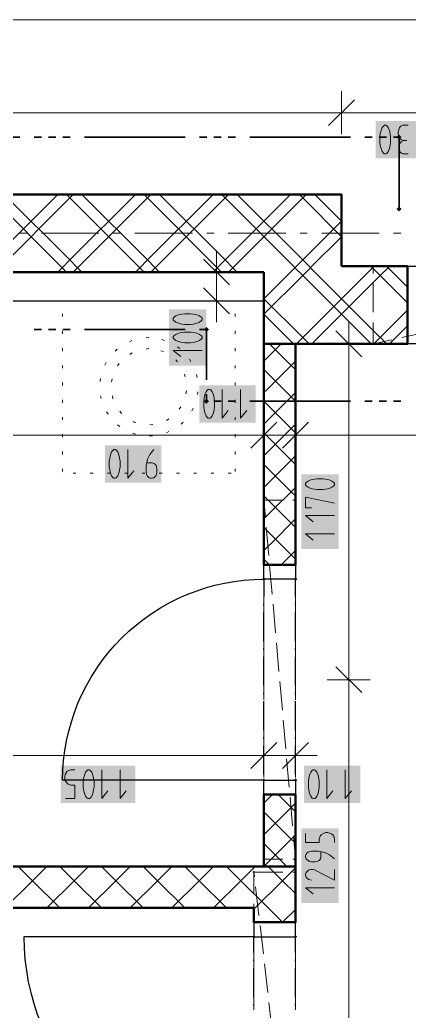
# Model space of a CAD drawing. Header units: millimetres. Extents: x 0 to 594, y 0 to 420.
# Drawn here: x 249.09 to 262.97, y 199.17 to 234.56 of the extents above; entities that cross this region are included whole.
import ezdxf

# ---------------------------------------------------------------- set-up
doc = ezdxf.new("R2010")
doc.units = ezdxf.units.MM
doc.header["$LTSCALE"] = 8
for name, color, linetype in [('PDF_Dvere', 7, 'Continuous'), ('PDF_Instalacni prizdivka do 1m', 7, 'Continuous'), ('PDF_Koty delkove', 7, 'Continuous'), ('PDF_Osy hlavni', 7, 'Continuous'), ('PDF_Pozarni useky', 7, 'Continuous'), ('PDF_Preklady', 7, 'Continuous'), ('PDF_Pricky zdene', 7, 'Continuous'), ('PDF_Sanita', 7, 'Continuous'), ('PDF_Steny akusticke', 7, 'Continuous')]:
    doc.layers.add(name, color=color, linetype=linetype)

msp = doc.modelspace()

# ---------------------------------------------------------------- linework, layer by layer
at = {"layer": 'PDF_Dvere', "lineweight": 25}
for points in [[(262.918, 225.762), (263.431, 225.762), (263.431, 222.995), (262.918, 222.995)], [(258.921, 215.103), (258.921, 214.59), (257.793, 214.59), (257.793, 215.103)], [(258.921, 207.415), (258.921, 206.903), (257.793, 206.903), (257.793, 207.415)], [(258.921, 201.829), (258.921, 202.341), (257.434, 202.341), (257.434, 201.829)]]:
    msp.add_lwpolyline(points, close=True, dxfattribs=at)
for points in [[(257.793, 207.415), (250.618, 207.415, -0.414214), (257.793, 214.59), (257.793, 213.973)], [(257.434, 201.263), (257.434, 201.829), (249.235, 201.829, 0.414214), (257.434, 193.629), (257.434, 194.344)]]:
    msp.add_lwpolyline(points, format="xyb", dxfattribs=at)
for points in [[(258.921, 213.973), (258.921, 214.59)], [(257.793, 213.665), (257.793, 213.716)], [(258.921, 213.665), (258.921, 213.716)], [(257.793, 212.384), (257.793, 213.409)], [(258.921, 212.384), (258.921, 213.409)], [(257.793, 212.076), (257.793, 212.128)], [(258.921, 212.076), (258.921, 212.128)], [(257.793, 210.795), (257.793, 211.82)], [(258.921, 210.795), (258.921, 211.82)], [(257.793, 210.488), (257.793, 210.539)], [(257.793, 209.206), (257.793, 210.231)], [(258.921, 210.488), (258.921, 210.539)], [(258.921, 209.206), (258.921, 210.231)], [(257.793, 208.899), (257.793, 208.95)], [(258.921, 208.899), (258.921, 208.95)], [(257.793, 207.618), (257.793, 208.643)], [(258.921, 207.618), (258.921, 208.643)], [(258.921, 201.263), (258.921, 201.829)], [(257.434, 200.955), (257.434, 201.006)], [(257.434, 199.674), (257.434, 200.699)], [(258.921, 200.955), (258.921, 201.006)], [(258.921, 199.674), (258.921, 200.699)], [(257.434, 199.366), (257.434, 199.418)], [(258.921, 199.366), (258.921, 199.418)]]:
    msp.add_lwpolyline(points, dxfattribs=at)
at = {"layer": 'PDF_Dvere', "lineweight": 25, "transparency": 33554559}
for points in [[(257.793, 214.526), (257.729, 214.59), (257.857, 214.59), (257.793, 214.654)], [(258.921, 214.526), (258.857, 214.59), (258.985, 214.59), (258.921, 214.654)], [(257.793, 207.351), (257.729, 207.415), (257.857, 207.415), (257.793, 207.479)], [(258.921, 207.351), (258.857, 207.415), (258.985, 207.415), (258.921, 207.479)], [(257.434, 201.765), (257.37, 201.829), (257.499, 201.829), (257.434, 201.893)], [(258.921, 201.765), (258.857, 201.829), (258.985, 201.829), (258.921, 201.893)]]:
    msp.add_solid(points, dxfattribs=at)
at = {"layer": 'PDF_Instalacni prizdivka do 1m', "lineweight": 25}
msp.add_lwpolyline([(257.793, 225.557), (248.466, 225.557), (248.466, 224.532), (257.793, 224.532)], close=True, dxfattribs=at)
at = {"layer": 'PDF_Koty delkove', "lineweight": 18}
for points in [[(510.402, 234.562), (490.697, 234.562), (470.838, 234.562), (469.351, 234.562), (157.447, 234.562)], [(260.561, 232.015), (260.561, 231.246), (260.561, 230.477)], [(261.022, 231.707), (260.099, 230.785)], [(290.798, 231.246), (281.778, 231.246), (279.164, 231.246), (268.043, 231.246), (260.561, 231.246), (182.866, 231.246), (175.384, 231.246), (167.492, 231.246), (157.447, 231.246), (155.96, 231.246), (128.081, 231.246)], [(262.94, 230.8), (262.749, 230.8), (262.681, 230.765), (262.626, 230.714), (262.599, 230.629), (262.585, 230.56), (262.585, 230.491), (262.599, 230.406), (262.626, 230.339), (262.681, 230.288), (262.776, 230.253), (262.885, 230.253)], [(262.94, 229.775), (262.776, 229.775), (262.721, 229.791), (262.667, 229.826), (262.639, 229.878), (262.612, 229.979), (262.612, 230.048), (262.639, 230.15), (262.694, 230.219), (262.776, 230.253)], [(256.102, 225.557), (256.102, 226.326)], [(256.563, 225.096), (255.641, 226.019)], [(256.871, 225.557), (256.102, 225.557), (255.333, 225.557)], [(256.102, 224.532), (256.102, 225.557)], [(256.563, 224.071), (255.641, 224.994)], [(256.871, 224.532), (256.102, 224.532), (255.333, 224.532)], [(256.102, 224.532), (256.102, 223.764)], [(255.178, 224.071), (254.973, 224.071), (254.872, 224.057), (254.752, 224.03), (254.649, 223.989), (254.581, 223.935), (254.564, 223.907), (254.564, 223.853), (254.581, 223.825), (254.649, 223.771), (254.752, 223.73), (254.872, 223.702), (254.973, 223.688), (255.178, 223.688), (255.281, 223.702), (255.401, 223.73), (255.503, 223.771)], [(255.503, 223.771), (255.572, 223.825), (255.589, 223.853), (255.589, 223.907), (255.572, 223.935), (255.503, 223.989), (255.401, 224.03), (255.281, 224.057), (255.178, 224.071)], [(260.82, 222.995), (260.82, 223.764)], [(261.281, 222.534), (260.358, 223.456)], [(261.588, 222.995), (260.82, 222.995), (260.051, 222.995)], [(260.82, 192.604), (260.82, 197.729), (260.82, 211.003), (260.82, 222.995)], [(255.589, 222.757), (254.564, 222.757), (254.837, 222.539)], [(255.65, 220.748), (255.664, 220.647), (255.691, 220.527), (255.732, 220.424), (255.786, 220.355), (255.814, 220.339), (255.868, 220.339), (255.896, 220.355), (255.951, 220.424), (255.992, 220.527), (256.02, 220.647), (256.034, 220.748), (256.034, 220.953), (256.02, 221.056), (255.992, 221.175), (255.951, 221.278), (255.896, 221.347), (255.868, 221.364), (255.814, 221.364), (255.786, 221.347), (255.732, 221.278), (255.691, 221.175), (255.664, 221.056), (255.65, 220.953)], [(256.307, 221.364), (256.307, 220.339), (256.525, 220.612)], [(256.964, 221.364), (256.964, 220.339), (257.183, 220.612)], [(255.65, 220.953), (255.65, 220.748)], [(257.793, 220.5), (257.793, 219.731), (257.793, 218.962)], [(258.921, 220.5), (258.921, 219.731), (258.921, 218.962)], [(258.254, 220.192), (257.332, 219.27)], [(259.382, 220.192), (258.459, 219.27)], [(169.747, 219.731), (184.506, 219.731), (185.634, 219.731), (194.961, 219.731), (212.386, 219.731), (213.975, 219.731), (220.689, 219.731), (222.739, 219.731), (229.452, 219.731), (231.041, 219.731), (248.466, 219.731), (257.793, 219.731), (258.921, 219.731), (266.8, 219.731), (273.681, 219.731), (274.808, 219.731), (277.907, 219.731), (279.164, 219.731), (281.204, 219.731), (285.212, 219.731), (287.364, 219.731)], [(252.363, 218.279), (252.417, 218.21), (252.445, 218.194), (252.499, 218.194), (252.527, 218.21), (252.581, 218.279), (252.622, 218.381), (252.65, 218.501), (252.664, 218.603), (252.664, 218.808), (252.65, 218.91), (252.622, 219.03), (252.581, 219.133), (252.527, 219.201), (252.499, 219.219), (252.445, 219.219), (252.417, 219.201), (252.363, 219.133), (252.322, 219.03), (252.295, 218.91), (252.281, 218.808)], [(252.938, 219.219), (252.938, 218.194), (253.156, 218.466)], [(253.868, 219.219), (253.731, 219.048), (253.649, 218.876), (253.595, 218.638), (253.595, 218.398), (253.609, 218.33), (253.636, 218.279), (253.663, 218.245), (253.704, 218.21), (253.759, 218.194), (253.813, 218.194), (253.868, 218.21), (253.909, 218.245), (253.936, 218.279), (253.964, 218.33), (253.978, 218.398), (253.978, 218.535), (253.964, 218.603), (253.936, 218.671), (253.868, 218.723), (253.813, 218.74), (253.622, 218.74)], [(252.281, 218.808), (252.281, 218.603), (252.295, 218.501), (252.322, 218.381), (252.363, 218.279)], [(259.896, 218.176), (259.691, 218.176), (259.59, 218.162), (259.47, 218.135), (259.367, 218.094), (259.299, 218.04), (259.282, 218.012), (259.282, 217.958), (259.299, 217.93), (259.367, 217.876), (259.47, 217.835), (259.59, 217.807), (259.691, 217.793), (259.896, 217.793), (259.999, 217.807), (260.119, 217.835), (260.221, 217.876), (260.29, 217.93)], [(260.29, 217.93), (260.307, 217.958), (260.307, 218.012), (260.29, 218.04), (260.221, 218.094), (260.119, 218.135), (259.999, 218.162), (259.896, 218.176)], [(259.486, 217.136), (259.282, 217.136), (259.282, 217.519), (260.307, 217.301)], [(260.307, 216.862), (259.282, 216.862), (259.555, 216.644)], [(260.307, 216.205), (259.282, 216.205), (259.555, 215.987)], [(261.281, 210.541), (260.358, 211.464)], [(261.588, 211.003), (260.82, 211.003), (260.051, 211.003)], [(257.793, 209.066), (257.793, 208.297), (257.793, 207.528)], [(258.921, 209.066), (258.921, 208.297), (258.921, 207.528)], [(258.254, 208.758), (257.332, 207.836)], [(259.382, 208.758), (258.459, 207.836)], [(258.921, 208.297), (257.793, 208.297), (252.128, 208.297), (246.469, 208.297), (224.43, 208.297), (222.739, 208.297), (220.637, 208.297), (219.1, 208.297), (197.061, 208.297), (185.634, 208.297), (184.506, 208.297)], [(258.921, 208.297), (259.689, 208.297)], [(250.724, 206.76), (251.052, 206.76), (251.052, 207.237), (250.915, 207.237), (250.82, 207.272), (250.765, 207.323), (250.71, 207.408), (250.696, 207.476), (250.696, 207.545), (250.71, 207.613), (250.738, 207.681), (250.779, 207.732), (250.833, 207.767)], [(250.833, 207.767), (250.915, 207.785), (251.052, 207.785)], [(252.011, 207.785), (252.011, 206.76), (252.229, 207.032)], [(252.668, 207.785), (252.668, 206.76), (252.886, 207.032)], [(259.751, 207.476), (259.723, 207.596), (259.682, 207.698), (259.628, 207.767), (259.6, 207.785), (259.546, 207.785), (259.518, 207.767), (259.464, 207.698), (259.423, 207.596), (259.396, 207.476), (259.382, 207.374)], [(260.039, 207.785), (260.039, 206.76), (260.257, 207.032)], [(260.696, 207.785), (260.696, 206.76), (260.914, 207.032)], [(259.382, 207.374), (259.382, 207.169), (259.396, 207.067), (259.423, 206.947), (259.464, 206.845), (259.518, 206.776), (259.546, 206.76), (259.6, 206.76), (259.628, 206.776), (259.682, 206.845), (259.723, 206.947), (259.751, 207.067), (259.765, 207.169), (259.765, 207.374), (259.751, 207.476)], [(259.282, 205.516), (259.282, 205.188), (259.76, 205.188), (259.76, 205.325), (259.795, 205.42), (259.846, 205.475), (259.931, 205.529), (259.999, 205.543), (260.067, 205.543), (260.136, 205.529), (260.204, 205.502), (260.255, 205.461), (260.29, 205.407), (260.307, 205.325), (260.307, 205.188)], [(260.307, 204.613), (260.136, 204.75), (259.965, 204.832), (259.726, 204.886), (259.486, 204.886), (259.419, 204.872), (259.367, 204.845), (259.333, 204.818), (259.299, 204.777), (259.282, 204.722)], [(259.282, 204.722), (259.282, 204.668), (259.299, 204.613), (259.333, 204.572), (259.367, 204.545), (259.419, 204.517), (259.486, 204.503), (259.623, 204.503), (259.691, 204.517), (259.76, 204.545), (259.811, 204.613), (259.829, 204.668), (259.829, 204.859)], [(260.307, 204.229), (260.307, 203.846), (259.623, 204.202), (259.555, 204.229), (259.452, 204.229), (259.385, 204.202), (259.333, 204.161), (259.299, 204.12), (259.282, 204.065), (259.282, 204.011), (259.299, 203.956), (259.333, 203.915), (259.385, 203.873), (259.486, 203.846)], [(260.307, 203.572), (259.282, 203.572), (259.555, 203.354)]]:
    msp.add_lwpolyline(points, dxfattribs=at)
for points in [[(261.928, 230.389), (261.928, 230.184), (261.942, 230.083), (261.969, 229.963), (262.01, 229.86), (262.064, 229.791), (262.092, 229.775), (262.146, 229.775), (262.174, 229.791), (262.228, 229.86), (262.269, 229.963), (262.297, 230.083), (262.311, 230.184), (262.311, 230.389), (262.297, 230.491), (262.269, 230.611), (262.228, 230.714), (262.174, 230.783), (262.146, 230.8), (262.092, 230.8), (262.064, 230.783), (262.01, 230.714), (261.969, 230.611), (261.942, 230.491)], [(255.178, 223.414), (254.973, 223.414), (254.872, 223.4), (254.752, 223.373), (254.649, 223.332), (254.581, 223.278), (254.564, 223.25), (254.564, 223.196), (254.581, 223.168), (254.649, 223.114), (254.752, 223.073), (254.872, 223.045), (254.973, 223.031), (255.178, 223.031), (255.281, 223.045), (255.401, 223.073), (255.503, 223.114), (255.572, 223.168), (255.589, 223.196), (255.589, 223.25), (255.572, 223.278), (255.503, 223.332), (255.401, 223.373), (255.281, 223.4)], [(251.353, 207.374), (251.353, 207.169), (251.367, 207.067), (251.395, 206.947), (251.436, 206.845), (251.49, 206.776), (251.518, 206.76), (251.572, 206.76), (251.6, 206.776), (251.654, 206.845), (251.695, 206.947), (251.723, 207.067), (251.737, 207.169), (251.737, 207.374), (251.723, 207.476), (251.695, 207.596), (251.654, 207.698), (251.6, 207.767), (251.572, 207.785), (251.518, 207.785), (251.49, 207.767), (251.436, 207.698), (251.395, 207.596), (251.367, 207.476)]]:
    msp.add_lwpolyline(points, close=True, dxfattribs=at)
at = {"layer": 'PDF_Koty delkove', "color": 7, "lineweight": 18, "true_color": 0xffffff, "transparency": 33554559}
for points in [[(263.779, 230.954), (261.774, 230.954), (263.779, 229.621), (261.774, 229.621)], [(255.743, 222.22), (255.743, 224.225), (254.411, 222.22), (254.411, 224.225)], [(257.501, 221.518), (255.496, 221.518), (257.501, 220.185), (255.496, 220.185)], [(254.132, 219.372), (252.127, 219.372), (254.132, 218.04), (252.127, 218.04)], [(260.461, 215.668), (260.461, 218.33), (259.128, 215.668), (259.128, 218.33)], [(253.205, 207.938), (250.543, 207.938), (253.205, 206.606), (250.543, 206.606)], [(261.233, 207.938), (259.228, 207.938), (261.233, 206.606), (259.228, 206.606)], [(260.461, 203.035), (260.461, 205.697), (259.128, 203.035), (259.128, 205.697)]]:
    msp.add_solid(points, dxfattribs=at)
at = {"layer": 'PDF_Osy hlavni', "lineweight": 18}
for points in [[(249.348, 226.941), (249.092, 226.941)], [(251.91, 226.941), (249.86, 226.941)], [(252.679, 226.941), (252.423, 226.941)], [(255.242, 226.941), (253.192, 226.941)], [(256.01, 226.941), (255.754, 226.941)], [(258.573, 226.941), (256.523, 226.941)], [(259.342, 226.941), (259.085, 226.941)], [(261.904, 226.941), (259.854, 226.941)], [(262.673, 226.941), (262.417, 226.941)]]:
    msp.add_lwpolyline(points, dxfattribs=at)
at = {"layer": 'PDF_Pozarni useky', "lineweight": 35}
for points in [[(249.092, 230.375), (245.504, 230.375)], [(249.86, 230.375), (249.604, 230.375)], [(250.373, 230.375), (250.117, 230.375)], [(250.885, 230.375), (250.629, 230.375)], [(254.985, 230.375), (251.398, 230.375)], [(255.754, 230.375), (255.498, 230.375)], [(256.267, 230.375), (256.01, 230.375)], [(256.779, 230.375), (256.523, 230.375)], [(260.879, 230.375), (257.292, 230.375)], [(261.648, 230.375), (261.392, 230.375)], [(262.16, 230.375), (261.904, 230.375)], [(262.611, 230.375), (262.417, 230.375)], [(262.673, 227.812), (262.611, 227.812), (262.611, 230.375)], [(249.86, 223.507), (249.604, 223.507)], [(250.373, 223.507), (250.117, 223.507)], [(250.885, 223.507), (250.629, 223.507)], [(254.985, 223.507), (251.398, 223.507)], [(255.743, 221.711), (255.743, 223.507), (255.498, 223.507)], [(255.743, 220.945), (255.743, 221.199)], [(255.754, 220.945), (255.743, 220.945)], [(256.267, 220.945), (256.01, 220.945)], [(256.779, 220.945), (256.523, 220.945)], [(260.879, 220.945), (257.292, 220.945)], [(261.648, 220.945), (261.392, 220.945)], [(262.16, 220.945), (261.904, 220.945)], [(262.673, 220.945), (262.417, 220.945)]]:
    msp.add_lwpolyline(points, dxfattribs=at)
at = {"layer": 'PDF_Pozarni useky', "lineweight": 35, "transparency": 33554559}
for points in [[(262.611, 230.285), (262.521, 230.375), (262.7, 230.375), (262.611, 230.465)], [(262.7, 230.375), (262.611, 230.285), (262.611, 230.465), (262.521, 230.375)], [(262.611, 227.723), (262.521, 227.812), (262.7, 227.812), (262.611, 227.902)], [(262.7, 227.812), (262.611, 227.723), (262.611, 227.902), (262.521, 227.812)], [(255.833, 223.507), (255.743, 223.418), (255.743, 223.597), (255.654, 223.507)], [(255.743, 223.418), (255.654, 223.507), (255.833, 223.507), (255.743, 223.597)], [(255.743, 220.855), (255.654, 220.945), (255.833, 220.945), (255.743, 221.035)], [(255.833, 220.945), (255.743, 220.855), (255.743, 221.035), (255.654, 220.945)]]:
    msp.add_solid(points, dxfattribs=at)
at = {"layer": 'PDF_Preklady', "lineweight": 18}
for points in [[(262.622, 225.762), (261.688, 225.762)], [(261.688, 225.504), (261.688, 225.762)], [(261.688, 224.12), (261.688, 225.145)], [(262.622, 222.995), (261.688, 222.995), (261.688, 223.761)], [(262.708, 223.217), (263.709, 223.435)], [(261.688, 222.995), (262.357, 223.141)], [(257.846, 216.811), (257.793, 217.409), (258.47, 217.409)], [(257.793, 217.201), (257.793, 217.409)], [(258.921, 217.201), (258.921, 217.409), (258.829, 217.409)], [(257.793, 215.818), (257.793, 216.843)], [(258.921, 215.818), (258.921, 216.843)], [(257.967, 215.433), (257.877, 216.454)], [(257.793, 214.434), (257.793, 215.103), (257.793, 215.459)], [(258.921, 214.434), (258.921, 215.103), (258.921, 215.459)], [(258.088, 214.054), (257.999, 215.075)], [(257.793, 213.05), (257.793, 214.075)], [(258.921, 213.05), (258.921, 214.075)], [(258.21, 212.676), (258.12, 213.697)], [(257.793, 211.666), (257.793, 212.691)], [(258.921, 211.666), (258.921, 212.691)], [(258.331, 211.297), (258.241, 212.318)], [(257.793, 210.283), (257.793, 211.308)], [(258.921, 210.283), (258.921, 211.308)], [(258.452, 209.919), (258.362, 210.94)], [(257.793, 208.899), (257.793, 209.924)], [(258.921, 208.899), (258.921, 209.924)], [(258.574, 208.54), (258.484, 209.562)], [(257.793, 207.515), (257.793, 208.54)], [(258.921, 207.515), (258.921, 208.54)], [(258.695, 207.162), (258.605, 208.183)], [(257.793, 206.903), (257.793, 207.156)], [(258.921, 206.903), (258.921, 207.156)], [(257.793, 206.131), (257.793, 206.903)], [(258.816, 205.784), (258.726, 206.805)], [(258.921, 206.131), (258.921, 206.903)], [(257.793, 204.748), (257.793, 205.773)], [(258.921, 204.748), (258.921, 205.773)], [(258.829, 204.596), (258.921, 204.596), (258.848, 205.426)], [(258.47, 204.596), (257.793, 204.596)], [(257.455, 203.96), (257.434, 204.135)], [(257.434, 203.364), (257.434, 204.135)], [(258.47, 204.135), (257.445, 204.135)], [(258.921, 204.135), (258.829, 204.135)], [(258.921, 203.364), (258.921, 204.135)], [(257.614, 202.585), (257.496, 203.604)], [(257.434, 202.854), (257.434, 203.005)], [(257.434, 201.98), (257.434, 202.341), (257.434, 202.854)], [(258.921, 202.854), (258.921, 203.005)], [(258.921, 201.98), (258.921, 202.341), (258.921, 202.854)], [(257.774, 201.211), (257.656, 202.229)], [(257.434, 200.596), (257.434, 201.621)], [(258.921, 200.596), (258.921, 201.621)], [(257.933, 199.836), (257.815, 200.855)], [(257.434, 199.213), (257.434, 200.238)], [(258.921, 199.213), (258.921, 200.238)], [(258.093, 198.462), (257.974, 199.48)]]:
    msp.add_lwpolyline(points, dxfattribs=at)
at = {"layer": 'PDF_Preklady', "lineweight": 18, "transparency": 33554559}
for points in [[(261.734, 225.762), (261.688, 225.716), (261.688, 225.809), (261.642, 225.762)], [(261.688, 225.716), (261.642, 225.762), (261.734, 225.762), (261.688, 225.809)], [(261.688, 222.949), (261.642, 222.995), (261.734, 222.995), (261.688, 223.041)], [(261.734, 222.995), (261.688, 222.949), (261.688, 223.041), (261.642, 222.995)], [(261.643, 222.985), (261.678, 223.04), (261.698, 222.95), (261.733, 223.005)], [(262.964, 222.995), (262.918, 222.949), (262.918, 223.041), (262.872, 222.995)], [(262.964, 222.995), (262.918, 222.949), (262.918, 223.041), (262.872, 222.995)], [(257.797, 217.363), (257.747, 217.405), (257.839, 217.413), (257.789, 217.455)], [(257.839, 217.409), (257.793, 217.363), (257.793, 217.455), (257.747, 217.409)], [(257.793, 217.363), (257.747, 217.409), (257.839, 217.409), (257.793, 217.455)], [(258.921, 217.363), (258.875, 217.409), (258.967, 217.409), (258.921, 217.455)], [(258.967, 217.409), (258.921, 217.363), (258.921, 217.455), (258.875, 217.409)], [(257.793, 215.056), (257.747, 215.103), (257.839, 215.103), (257.793, 215.149)], [(257.793, 215.056), (257.747, 215.103), (257.839, 215.103), (257.793, 215.149)], [(258.921, 215.056), (258.875, 215.103), (258.967, 215.103), (258.921, 215.149)], [(258.921, 215.056), (258.875, 215.103), (258.967, 215.103), (258.921, 215.149)], [(257.793, 206.856), (257.747, 206.903), (257.839, 206.903), (257.793, 206.949)], [(257.793, 206.856), (257.747, 206.903), (257.839, 206.903), (257.793, 206.949)], [(258.921, 206.856), (258.875, 206.903), (258.967, 206.903), (258.921, 206.949)], [(258.921, 206.856), (258.875, 206.903), (258.967, 206.903), (258.921, 206.949)], [(257.793, 204.55), (257.747, 204.596), (257.839, 204.596), (257.793, 204.642)], [(257.839, 204.596), (257.793, 204.55), (257.793, 204.642), (257.747, 204.596)], [(258.925, 204.55), (258.875, 204.592), (258.967, 204.6), (258.917, 204.642)], [(258.967, 204.596), (258.921, 204.55), (258.921, 204.642), (258.875, 204.596)], [(258.921, 204.55), (258.875, 204.596), (258.967, 204.596), (258.921, 204.642)], [(257.481, 204.135), (257.434, 204.089), (257.434, 204.181), (257.388, 204.135)], [(257.434, 204.089), (257.388, 204.135), (257.481, 204.135), (257.434, 204.181)], [(257.44, 204.089), (257.389, 204.13), (257.48, 204.14), (257.429, 204.181)], [(258.921, 204.089), (258.875, 204.135), (258.967, 204.135), (258.921, 204.181)], [(258.967, 204.135), (258.921, 204.089), (258.921, 204.181), (258.875, 204.135)], [(257.434, 202.808), (257.388, 202.854), (257.481, 202.854), (257.434, 202.9)], [(257.434, 202.808), (257.388, 202.854), (257.481, 202.854), (257.434, 202.9)], [(258.921, 202.808), (258.875, 202.854), (258.967, 202.854), (258.921, 202.9)], [(258.921, 202.808), (258.875, 202.854), (258.967, 202.854), (258.921, 202.9)], [(257.434, 202.295), (257.388, 202.341), (257.481, 202.341), (257.434, 202.387)], [(257.434, 202.295), (257.388, 202.341), (257.481, 202.341), (257.434, 202.387)], [(258.921, 202.295), (258.875, 202.341), (258.967, 202.341), (258.921, 202.387)], [(258.921, 202.295), (258.875, 202.341), (258.967, 202.341), (258.921, 202.387)]]:
    msp.add_solid(points, dxfattribs=at)
at = {"layer": 'PDF_Pricky zdene', "lineweight": 9}
for points in [[(258.408, 222.995), (257.828, 222.415), (257.793, 222.38)], [(258.921, 222.072), (258.767, 222.226), (257.998, 222.995)], [(258.921, 222.38), (258.767, 222.226)], [(258.767, 222.226), (257.893, 221.352), (257.793, 221.252)], [(258.921, 220.945), (258.767, 221.099), (257.853, 222.013), (257.793, 222.072)], [(258.921, 221.252), (258.767, 221.099)], [(258.767, 221.099), (257.957, 220.289), (257.793, 220.125)], [(258.921, 219.817), (258.767, 219.971), (257.925, 220.813), (257.793, 220.945)], [(258.767, 219.971), (258.021, 219.225), (257.793, 218.997)], [(258.921, 218.69), (258.767, 218.844), (257.998, 219.613), (257.793, 219.817)], [(258.921, 220.125), (258.767, 219.971)], [(258.921, 218.997), (258.767, 218.844), (258.085, 218.162)], [(258.921, 217.562), (258.767, 217.716), (258.07, 218.413), (257.793, 218.69)], [(258.085, 218.162), (257.793, 217.87)], [(258.921, 217.87), (258.767, 217.716), (258.15, 217.099), (257.793, 216.742)], [(258.921, 216.435), (258.767, 216.589), (258.143, 217.213), (257.793, 217.562)], [(258.921, 216.742), (258.767, 216.589), (258.214, 216.036), (257.793, 215.615)], [(258.921, 215.308), (258.767, 215.461), (258.215, 216.013), (257.793, 216.435)], [(258.921, 215.615), (258.767, 215.461), (258.408, 215.103)], [(257.998, 215.103), (257.793, 215.308)], [(258.101, 206.903), (257.793, 206.595)], [(258.921, 206.288), (258.795, 206.413), (258.767, 206.441), (258.306, 206.903)], [(258.921, 206.595), (258.792, 206.467), (258.767, 206.441), (257.793, 205.468)], [(258.921, 205.16), (258.868, 205.213), (258.767, 205.314), (257.793, 206.288)], [(258.921, 205.468), (258.856, 205.403), (258.767, 205.314), (257.793, 204.34)], [(258.613, 204.34), (257.793, 205.16)], [(250.055, 204.34), (249.542, 203.828), (248.568, 202.854)], [(250.516, 202.854), (249.542, 203.828), (249.03, 204.34)], [(251.541, 204.34), (251.028, 203.828), (250.055, 202.854)], [(252.002, 202.854), (251.028, 203.828), (250.516, 204.34)], [(253.027, 204.34), (252.515, 203.828), (251.541, 202.854)], [(253.488, 202.854), (252.515, 203.828), (252.002, 204.34)], [(254.513, 204.34), (254.001, 203.828), (253.027, 202.854)], [(254.975, 202.854), (254.001, 203.828), (253.488, 204.34)], [(256, 204.34), (255.487, 203.828), (254.513, 202.854)], [(256.461, 202.854), (255.487, 203.828), (254.975, 204.34)], [(257.486, 204.34), (256.973, 203.828), (256, 202.854)], [(257.947, 202.854), (256.973, 203.828), (256.461, 204.34)], [(258.921, 204.289), (258.459, 203.828), (257.486, 202.854)], [(258.921, 203.366), (258.459, 203.828), (257.947, 204.34)], [(258.921, 204.34), (258.921, 204.34)], [(257.486, 202.854), (257.441, 202.809), (257.434, 202.803)], [(258.921, 202.803), (258.459, 202.341), (257.947, 202.854)]]:
    msp.add_lwpolyline(points, dxfattribs=at)
at = {"layer": 'PDF_Pricky zdene', "lineweight": 50}
for points in [[(258.921, 215.103), (258.921, 217.409), (258.921, 222.995), (257.793, 222.995), (257.793, 217.409), (257.793, 215.103)], [(258.921, 215.103), (257.793, 215.103)], [(258.921, 206.903), (258.921, 204.596), (258.921, 204.34), (257.793, 204.34), (257.793, 204.596), (257.793, 206.903), (258.921, 206.903)], [(258.921, 202.854), (258.921, 204.135), (258.921, 204.34), (257.793, 204.34), (224.43, 204.34), (222.739, 204.34), (222.739, 202.854), (222.79, 202.854), (257.434, 202.854)], [(258.921, 202.854), (258.921, 202.341), (257.434, 202.341)], [(257.434, 202.854), (257.434, 202.341)]]:
    msp.add_lwpolyline(points, dxfattribs=at)
at = {"layer": 'PDF_Sanita', "lineweight": 13}
for points in [[(250.618, 224.532), (250.618, 224.532)], [(250.618, 224.532), (250.618, 224.532)], [(251.09, 224.532), (250.988, 224.532)], [(251.705, 224.532), (251.603, 224.532)], [(252.32, 224.532), (252.218, 224.532)], [(252.935, 224.532), (252.833, 224.532)], [(253.55, 224.532), (253.448, 224.532)], [(254.165, 224.532), (254.063, 224.532)], [(254.78, 224.532), (254.678, 224.532)], [(255.395, 224.532), (255.293, 224.532)], [(256.01, 224.532), (255.908, 224.532)], [(256.625, 224.532), (256.523, 224.532)], [(256.768, 224.532), (256.768, 224.532)], [(256.768, 224.532), (256.768, 224.532)], [(250.618, 223.966), (250.618, 224.069)], [(256.768, 223.966), (256.768, 224.069)], [(250.618, 223.351), (250.618, 223.454)], [(256.768, 223.351), (256.768, 223.454)], [(253.09, 223.108), (252.997, 223.064)], [(253.693, 223.215), (253.591, 223.206)], [(254.254, 223.119), (254.155, 223.146)], [(250.618, 222.736), (250.618, 222.839)], [(252.56, 222.8), (252.488, 222.728)], [(253.102, 222.675), (253.017, 222.618)], [(253.693, 222.824), (253.593, 222.804)], [(254.219, 222.718), (254.216, 222.72), (254.119, 222.739)], [(254.791, 222.826), (254.707, 222.884)], [(256.768, 222.736), (256.768, 222.839)], [(252.168, 222.329), (252.125, 222.237)], [(252.636, 222.288), (252.579, 222.203)], [(254.707, 222.353), (254.659, 222.424)], [(254.659, 222.424), (254.659, 222.424)], [(255.194, 222.366), (255.135, 222.45)], [(250.618, 222.121), (250.618, 222.224)], [(254.988, 221.816), (254.968, 221.917)], [(256.768, 222.121), (256.768, 222.224)], [(250.618, 221.506), (250.618, 221.609)], [(251.962, 221.753), (251.953, 221.651)], [(252.383, 221.74), (252.363, 221.639)], [(255.415, 221.795), (255.388, 221.894)], [(256.768, 221.506), (256.768, 221.609)], [(255.011, 221.213), (255.031, 221.314)], [(255.426, 221.184), (255.435, 221.286)], [(250.618, 220.891), (250.618, 220.994)], [(251.966, 221.141), (251.992, 221.042)], [(252.39, 221.137), (252.41, 221.036)], [(256.768, 220.891), (256.768, 220.994)], [(252.18, 220.567), (252.239, 220.483)], [(252.658, 220.595), (252.715, 220.509)], [(254.772, 220.659), (254.829, 220.745)], [(255.227, 220.605), (255.27, 220.698)], [(250.618, 220.276), (250.618, 220.379)], [(253.135, 220.219), (253.17, 220.195), (253.229, 220.183)], [(254.317, 220.262), (254.402, 220.319)], [(254.841, 220.13), (254.914, 220.203)], [(256.768, 220.276), (256.768, 220.379)], [(252.578, 220.102), (252.661, 220.043)], [(253.111, 219.801), (253.21, 219.775)], [(253.731, 220.098), (253.832, 220.118)], [(254.316, 219.817), (254.409, 219.86)], [(250.618, 219.661), (250.618, 219.764)], [(253.715, 219.702), (253.817, 219.711)], [(256.768, 219.661), (256.768, 219.764)], [(250.618, 219.046), (250.618, 219.149)], [(256.768, 219.046), (256.768, 219.149)], [(250.618, 218.431), (250.618, 218.534)], [(250.618, 218.382), (250.618, 218.382)], [(250.618, 218.382), (250.618, 218.382)], [(251.09, 218.382), (250.988, 218.382)], [(251.705, 218.382), (251.603, 218.382)], [(252.32, 218.382), (252.218, 218.382)], [(252.935, 218.382), (252.833, 218.382)], [(253.55, 218.382), (253.448, 218.382)], [(254.165, 218.382), (254.063, 218.382)], [(254.78, 218.382), (254.678, 218.382)], [(255.395, 218.382), (255.293, 218.382)], [(256.01, 218.382), (255.908, 218.382)], [(256.625, 218.382), (256.523, 218.382)], [(256.768, 218.431), (256.768, 218.534)], [(256.768, 218.382), (256.768, 218.382)], [(256.768, 218.382), (256.768, 218.382)]]:
    msp.add_lwpolyline(points, dxfattribs=at)
at = {"layer": 'PDF_Steny akusticke', "lineweight": 50}
for points in [[(260.561, 225.762), (260.561, 228.325), (231.041, 228.325)], [(231.041, 225.711), (231.041, 225.711), (231.041, 225.557), (257.793, 225.557)], [(257.793, 225.557), (257.793, 222.995), (258.921, 222.995), (260.561, 222.995)], [(260.561, 225.762), (261.688, 225.762), (262.918, 225.762), (262.918, 222.995), (260.561, 222.995)]]:
    msp.add_lwpolyline(points, dxfattribs=at)
at = {"layer": 'PDF_Steny akusticke', "lineweight": 9}
for points in [[(247.677, 225.557), (247.83, 225.711), (248.107, 225.988), (250.444, 228.325)], [(251.305, 225.557), (251.151, 225.711), (250.875, 225.988), (248.538, 228.325)], [(250.444, 225.557), (250.598, 225.711), (250.875, 225.988), (253.212, 228.325)], [(250.875, 228.202), (250.752, 228.325)], [(253.365, 225.711), (250.875, 228.202), (250.998, 228.325)], [(254.073, 225.557), (253.919, 225.711), (253.642, 225.988), (251.305, 228.325)], [(253.212, 225.557), (253.365, 225.711), (253.642, 225.988), (255.979, 228.325)], [(256.287, 225.557), (256.133, 225.711), (253.642, 228.202), (253.519, 228.325)], [(253.642, 228.202), (253.765, 228.325)], [(256.84, 225.557), (256.686, 225.711), (256.409, 225.988), (254.073, 228.325)], [(255.979, 225.557), (256.133, 225.711), (256.409, 225.988), (258.746, 228.325)], [(258.849, 225.762), (256.409, 228.202), (256.287, 228.325)], [(256.409, 228.202), (256.532, 228.325)], [(259.402, 225.762), (259.177, 225.988), (256.84, 228.325)], [(260.561, 226.818), (259.177, 228.202), (259.054, 228.325)], [(259.177, 228.202), (259.3, 228.325)], [(260.561, 227.372), (259.607, 228.325)], [(250.598, 225.711), (248.107, 228.202)], [(248.384, 225.711), (250.875, 228.202)], [(251.151, 225.711), (253.642, 228.202)], [(253.919, 225.711), (256.409, 228.202)], [(256.686, 225.711), (259.177, 228.202)], [(258.951, 225.762), (259.177, 225.988), (260.561, 227.372)], [(259.505, 225.762), (260.561, 226.818)], [(250.752, 225.557), (250.598, 225.711)], [(250.998, 225.557), (251.151, 225.711)], [(253.519, 225.557), (253.365, 225.711)], [(253.765, 225.557), (253.919, 225.711)], [(256.532, 225.557), (256.686, 225.711)], [(258.849, 222.995), (257.793, 224.051), (259.177, 225.434), (259.454, 225.711), (259.505, 225.762)], [(259.402, 222.995), (259.177, 223.22), (257.793, 224.604), (258.9, 225.711), (258.951, 225.762)], [(259.505, 222.995), (260.561, 224.051), (259.177, 225.434), (258.9, 225.711), (258.849, 225.762)], [(258.951, 222.995), (259.177, 223.22), (260.561, 224.604), (259.454, 225.711), (259.402, 225.762)], [(260.561, 224.051), (261.944, 225.434), (262.221, 225.711), (262.272, 225.762)], [(262.17, 222.995), (261.962, 223.203), (261.944, 223.22), (260.561, 224.604), (261.668, 225.711)], [(262.918, 224.461), (261.944, 225.434), (261.668, 225.711), (261.616, 225.762)], [(261.668, 225.711), (261.719, 225.762)], [(262.918, 225.014), (262.221, 225.711), (262.17, 225.762)], [(261.616, 222.995), (261.48, 223.132), (260.561, 224.051)], [(261.944, 223.22), (262.918, 224.194)], [(262.272, 222.995), (262.572, 223.294), (262.918, 223.641)], [(261.719, 222.995), (261.921, 223.197), (261.944, 223.22)]]:
    msp.add_lwpolyline(points, dxfattribs=at)

doc.saveas('drawing.dxf')
